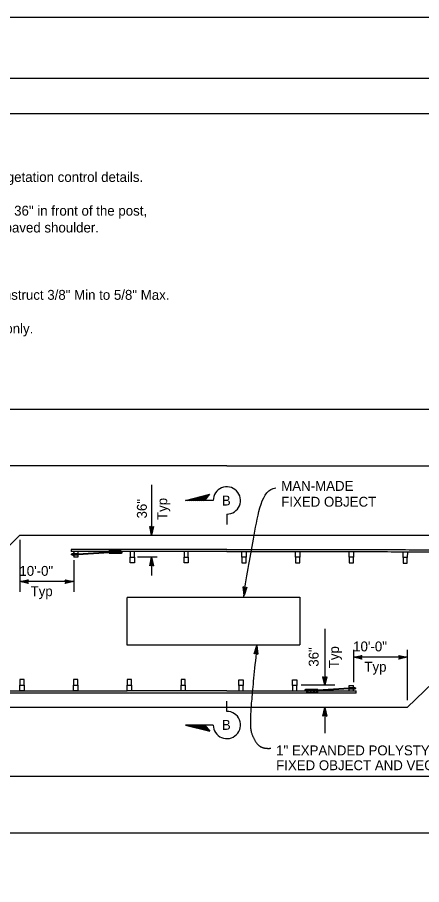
# Model space of a CAD drawing. Extents: x -893 to 867, y -474 to 712.
# Drawn here: x -551 to -266, y 99 to 712 of the extents above; entities that cross this region are included whole.
import ezdxf

# ---------------------------------------------------------------- set-up
doc = ezdxf.new("R2010")
doc.units = 0
for name, color, linetype in [('10 Sheet Format', 7, 'Continuous'), ('22 Misc Cnst Det', 7, 'Continuous'), ('56 Stage 3 Anno', 7, 'Continuous'), ('57 Undefined', 7, 'Continuous'), ('60 Nongeo Data', 7, 'Continuous')]:
    doc.layers.add(name, color=color, linetype=linetype)

msp = doc.modelspace()

# ---------------------------------------------------------------- linework, layer by layer
at = {"layer": '10 Sheet Format'}
msp.add_line((-813.45, 643.96), (811.55, 643.96), dxfattribs=at)
for points in [[(-893.45, -474.04), (866.55, -474.04), (866.55, 711.96), (-893.45, 711.96)], [(-863.43, 668.96), (836.57, 668.96), (836.57, -431.04), (-863.43, -431.04)], [(-863.43, 668.96), (836.57, 668.96), (836.57, -431.04), (-863.43, -431.04)]]:
    msp.add_lwpolyline(points, close=True, dxfattribs=at)
at = {"layer": '22 Misc Cnst Det'}
for p, q in [((-432.49, 370.57), (-415.42, 374.88)), ((-431.09, 370.57), (-415.79, 374.43)), ((-429.68, 370.56), (-416.16, 373.98)), ((-418.96, 370.54), (-415.42, 374.88)), ((-412.95, 370.53), (-432.49, 370.57)), ((-428.28, 370.56), (-416.52, 373.53)), ((-426.88, 370.56), (-416.89, 373.08)), ((-425.48, 370.55), (-417.25, 372.63)), ((-424.07, 370.55), (-417.62, 372.18)), ((-422.67, 370.55), (-417.99, 371.73)), ((-421.27, 370.55), (-418.35, 371.28)), ((-419.87, 370.54), (-418.72, 370.83)), ((-403.33, 360.86), (-403.35, 353.53)), ((-403.33, 221.41), (-403.35, 228.74)), ((-412.95, 211.74), (-432.49, 211.7)), ((-432.49, 211.7), (-415.42, 207.39)), ((-431.09, 211.7), (-415.79, 207.84)), ((-429.68, 211.71), (-416.16, 208.29)), ((-428.28, 211.71), (-416.52, 208.74)), ((-426.88, 211.71), (-416.89, 209.19)), ((-425.48, 211.72), (-417.25, 209.64)), ((-424.07, 211.72), (-417.62, 210.09)), ((-422.67, 211.72), (-417.99, 210.54)), ((-421.27, 211.73), (-418.35, 210.99)), ((-419.87, 211.73), (-418.72, 211.44)), ((-418.96, 211.73), (-415.42, 207.39))]:
    msp.add_line(p, q, dxfattribs=at)
for centre, start, end in [((-403.31, 370.51), 269.87387, 179.87437), ((-403.31, 211.76), 180.12563, 90.12613)]:
    msp.add_arc(centre, 9.64, start, end, dxfattribs=at)
at = {"layer": '56 Stage 3 Anno'}
for p, q in [((-391.88, 309.41), (-391.88, 309.41)), ((-389.22, 309.18), (-389.22, 309.18)), ((-391.08, 303.32), (-391.08, 303.32))]:
    msp.add_line(p, q, dxfattribs=at)
msp.add_lwpolyline([(-389.22, 309.18), (-391.08, 303.32), (-391.88, 309.41), (-391.54, 309.17), (-390.96, 304.7), (-389.59, 309), (-389.96, 308.82), (-390.84, 306.07), (-391.21, 308.92), (-390.87, 308.68), (-390.71, 307.45), (-390.33, 308.64), (-390.62, 308.5), (-391.88, 309.41), (-390.62, 308.5)], close=True, dxfattribs=at)
msp.add_open_spline([(-391.44, 302.25), (-389.04, 319.67), (-383.99, 342.84), (-378.78, 378.4), (-368.77, 379.39)], degree=3, dxfattribs=at)
at = {"layer": '60 Nongeo Data'}
for p, q in [((-770.59, 434.95), (-38.33, 434.95)), ((-403.41, 394.85), (-770.59, 394.85)), ((-403.41, 394.95), (-38.33, 394.95)), ((-456.41, 381.44), (-456.41, 351.4)), ((-457.74, 352.05), (-457.74, 352.05)), ((-455.07, 352.05), (-455.07, 352.05)), ((-549.66, 345.62), (-638.11, 259.26)), ((-202.52, 345.62), (-549.66, 345.62)), ((-456.41, 346.05), (-456.41, 346.05)), ((-549.49, 342.6), (-549.49, 306.01)), ((-403.41, 335.81), (-513.31, 335.81)), ((-513.31, 335.81), (-513.31, 334.32)), ((-403.41, 334.32), (-513.31, 334.32)), ((-513.14, 332.51), (-513.14, 332.11)), ((-511.77, 332.51), (-513.14, 332.51)), ((-511.77, 332.11), (-513.14, 332.11)), ((-512.55, 332.75), (-512.55, 331.87)), ((-511.77, 332.75), (-512.55, 332.75)), ((-511.77, 331.87), (-512.55, 331.87)), ((-511.77, 333.3), (-511.77, 331.33)), ((-511.45, 333.29), (-511.77, 333.3)), ((-511.77, 331.94), (-511.77, 332.68)), ((-511.45, 331.32), (-511.77, 331.33)), ((-511.45, 334.32), (-511.45, 330.33)), ((-508.55, 332.8), (-511.45, 332.8)), ((-508.55, 332.51), (-511.45, 332.51)), ((-508.56, 332.11), (-511.45, 332.11)), ((-508.55, 331.82), (-511.45, 331.82)), ((-508.46, 334.31), (-511.44, 334.31)), ((-486.37, 333.58), (-508.56, 332.11)), ((-486.37, 333.98), (-508.55, 332.51)), ((-508.46, 334.32), (-508.46, 330.33)), ((-486.37, 335.55), (-486.37, 333.19)), ((-486.37, 335.55), (-478.5, 335.55)), ((-486.37, 333.19), (-486.37, 334.37)), ((-486.37, 334.17), (-478.5, 334.18)), ((-486.37, 333.98), (-478.5, 333.98)), ((-486.37, 333.58), (-478.5, 333.58)), ((-486.37, 333.39), (-478.5, 333.39)), ((-486.37, 333.19), (-478.5, 333.19)), ((-478.5, 335.55), (-478.5, 333.19)), ((-478.5, 334.22), (-477.72, 334.22)), ((-478.5, 334.15), (-478.5, 333.41)), ((-478.5, 333.98), (-477.13, 333.98)), ((-478.5, 333.58), (-477.13, 333.58)), ((-478.5, 333.34), (-477.72, 333.34)), ((-477.72, 333.34), (-477.72, 334.22)), ((-477.13, 333.58), (-477.13, 333.98)), ((-403.41, 334.42), (-313.12, 334.42)), ((-403.4, 335.91), (-313.12, 335.91)), ((-508.46, 330.33), (-511.45, 330.33)), ((-511.45, 328.19), (-511.45, 306.01)), ((-471.52, 326.34), (-471.52, 330.33)), ((-471.52, 330.33), (-468.53, 330.33)), ((-468.53, 326.34), (-471.52, 326.34)), ((-468.53, 330.33), (-468.53, 326.34)), ((-452.51, 330.33), (-466.28, 330.33)), ((-456.41, 330.33), (-456.41, 317.44)), ((-456.41, 330.33), (-456.41, 330.33)), ((-457.75, 324.33), (-457.75, 324.33)), ((-455.08, 324.33), (-455.08, 324.33)), ((-511.45, 313.16), (-549.49, 313.16)), ((-549.49, 313.16), (-549.49, 313.16)), ((-543.49, 314.49), (-543.49, 314.49)), ((-517.45, 314.5), (-517.45, 314.5)), ((-511.45, 313.16), (-511.45, 313.16)), ((-543.49, 311.82), (-543.49, 311.82)), ((-517.45, 311.83), (-517.45, 311.83)), ((-188.49, 309.49), (-275.95, 224.06)), ((-473.61, 268.13), (-473.61, 302)), ((-403.41, 302), (-473.61, 302)), ((-403.42, 302.21), (-351.82, 302.21)), ((-351.82, 302.21), (-351.82, 268.34)), ((-334.17, 279.73), (-334.17, 239.91)), ((-403.41, 268.13), (-473.61, 268.13)), ((-403.42, 268.34), (-351.82, 268.34)), ((-382.1, 267.92), (-382.1, 267.92)), ((-313.99, 264.91), (-313.99, 242.18)), ((-275.95, 264.91), (-275.95, 229.28)), ((-384.08, 262.1), (-384.08, 262.1)), ((-381.43, 261.81), (-381.43, 261.81)), ((-275.95, 259.64), (-313.99, 259.64)), ((-313.99, 259.64), (-313.99, 259.64)), ((-307.99, 260.97), (-307.99, 260.97)), ((-307.99, 258.3), (-307.99, 258.3)), ((-281.95, 260.98), (-281.95, 260.98)), ((-281.95, 258.31), (-281.95, 258.31)), ((-275.95, 259.64), (-275.95, 259.64)), ((-335.5, 245.91), (-335.5, 245.91)), ((-332.83, 245.91), (-332.83, 245.91)), ((-327.1, 239.91), (-350.9, 239.91)), ((-334.17, 239.91), (-334.17, 239.91)), ((-316.97, 239.81), (-313.98, 239.8)), ((-316.97, 235.82), (-316.97, 239.81)), ((-313.99, 235.82), (-313.99, 239.8)), ((-624.69, 235.92), (-473.61, 235.92)), ((-624.69, 234.43), (-312.12, 234.42)), ((-403.41, 235.92), (-472.12, 235.92)), ((-403.41, 235.82), (-312.12, 235.82)), ((-346.93, 236.56), (-348.31, 236.55)), ((-348.31, 236.55), (-348.31, 236.16)), ((-346.93, 236.16), (-348.31, 236.16)), ((-347.72, 236.8), (-347.72, 235.92)), ((-346.93, 236.8), (-347.72, 236.8)), ((-346.93, 235.92), (-347.72, 235.92)), ((-346.93, 234.59), (-346.93, 236.95)), ((-339.06, 236.95), (-346.93, 236.95)), ((-339.06, 236.75), (-346.93, 236.75)), ((-346.93, 235.98), (-346.93, 236.73)), ((-339.06, 236.55), (-346.93, 236.56)), ((-339.06, 236.16), (-346.93, 236.16)), ((-339.06, 235.97), (-346.93, 235.96)), ((-339.06, 234.59), (-346.93, 234.59)), ((-339.06, 236.56), (-316.88, 238.02)), ((-339.06, 236.16), (-316.88, 237.63)), ((-339.06, 234.59), (-339.06, 236.95)), ((-339.06, 236.95), (-339.06, 235.77)), ((-316.97, 235.82), (-313.99, 235.82)), ((-316.88, 238.32), (-313.98, 238.32)), ((-316.88, 238.02), (-313.98, 238.02)), ((-316.88, 237.63), (-313.98, 237.63)), ((-316.88, 237.34), (-313.98, 237.34)), ((-313.99, 236.85), (-313.67, 236.84)), ((-313.98, 238.82), (-313.66, 238.81)), ((-313.67, 236.84), (-313.66, 238.81)), ((-313.67, 238.2), (-313.66, 237.46)), ((-313.67, 238.02), (-312.29, 238.02)), ((-313.66, 238.27), (-312.88, 238.27)), ((-313.66, 237.63), (-312.29, 237.63)), ((-313.66, 237.38), (-312.88, 237.39)), ((-312.88, 237.39), (-312.88, 238.27)), ((-312.29, 237.63), (-312.29, 238.02)), ((-312.12, 234.33), (-312.12, 235.82)), ((-275.95, 224.06), (-660.87, 224.06)), ((-334.17, 224.06), (-334.17, 205.94)), ((-334.17, 224.06), (-334.17, 224.06)), ((-335.51, 218.06), (-335.51, 218.06)), ((-332.84, 218.06), (-332.84, 218.06)), ((-38.33, 175.4), (-770.59, 175.4)), ((-770.59, 135.5), (-38.33, 135.5))]:
    msp.add_line(p, q, dxfattribs=at)
for points in [[(-455.07, 352.05), (-456.41, 346.05), (-457.74, 352.05), (-457.38, 351.84), (-456.41, 347.44), (-455.42, 351.84), (-455.78, 351.63), (-456.41, 348.81), (-457.03, 351.63), (-456.67, 351.41), (-456.4, 350.2), (-456.13, 351.42), (-456.41, 351.25), (-457.74, 352.05), (-456.41, 351.25)], [(-485.49, 335.21), (-485.92, 334.95), (-485.93, 334.96), (-485.52, 335.21)], [(-485.52, 335.21), (-485.93, 334.96), (-485.78, 335.21), (-485.78, 335.21)], [(-485.35, 334.98), (-485.78, 334.71), (-485.92, 334.95), (-485.49, 335.21)], [(-485.34, 334.96), (-485.75, 334.7), (-485.78, 334.71), (-485.35, 334.98)], [(-485.49, 334.71), (-485.49, 334.71), (-485.75, 334.7), (-485.34, 334.96)], [(-483.36, 335.21), (-483.79, 334.95), (-483.79, 334.96), (-483.39, 335.22)], [(-483.39, 335.22), (-483.79, 334.96), (-483.65, 335.21), (-483.65, 335.21)], [(-483.22, 334.97), (-483.65, 334.71), (-483.79, 334.95), (-483.36, 335.21)], [(-483.21, 334.96), (-483.62, 334.71), (-483.65, 334.71), (-483.22, 334.97)], [(-483.36, 334.7), (-483.36, 334.7), (-483.62, 334.71), (-483.21, 334.96)], [(-481.09, 334.97), (-481.52, 334.71), (-481.66, 334.95), (-481.23, 335.21)], [(-481.23, 335.21), (-481.66, 334.95), (-481.66, 334.96), (-481.26, 335.21)], [(-481.26, 335.21), (-481.66, 334.96), (-481.52, 335.21), (-481.52, 335.21)], [(-481.08, 334.96), (-481.48, 334.71), (-481.52, 334.71), (-481.09, 334.97)], [(-481.23, 334.7), (-481.23, 334.7), (-481.48, 334.71), (-481.08, 334.96)], [(-479.12, 335.21), (-479.54, 334.96), (-479.39, 335.22), (-479.39, 335.22)], [(-479.09, 335.21), (-479.53, 334.95), (-479.54, 334.96), (-479.12, 335.21)], [(-478.96, 334.98), (-479.39, 334.7), (-479.53, 334.95), (-479.09, 335.21)], [(-478.95, 334.96), (-479.36, 334.7), (-479.39, 334.7), (-478.96, 334.98)], [(-479.09, 334.71), (-479.09, 334.71), (-479.36, 334.7), (-478.95, 334.96)], [(-471.52, 330.33), (-468.53, 330.33), (-468.53, 334.31), (-471.52, 334.31)], [(-433.55, 330.33), (-430.56, 330.33), (-430.56, 334.31), (-433.55, 334.31)], [(-392.78, 334.42), (-389.79, 334.42), (-389.79, 330.43), (-392.78, 330.43)], [(-354.81, 334.42), (-351.82, 334.42), (-351.82, 330.43), (-354.81, 330.43)], [(-316.84, 334.42), (-313.85, 334.42), (-313.85, 330.43), (-316.84, 330.43)], [(-278.87, 334.24), (-275.88, 334.22), (-275.91, 330.23), (-278.9, 330.26)], [(-457.75, 324.33), (-456.41, 330.33), (-455.08, 324.33), (-455.43, 324.54), (-456.4, 328.94), (-457.39, 324.54), (-457.04, 324.75), (-456.41, 327.56), (-455.79, 324.75), (-456.14, 324.97), (-456.41, 326.18), (-456.68, 324.96), (-456.41, 325.13), (-455.08, 324.33), (-456.41, 325.13)], [(-430.56, 326.34), (-433.55, 326.34), (-433.55, 330.33), (-430.56, 330.33)], [(-389.79, 330.43), (-392.78, 330.43), (-392.78, 326.44), (-389.79, 326.44)], [(-351.82, 330.43), (-354.81, 330.43), (-354.81, 326.44), (-351.82, 326.44)], [(-313.85, 330.43), (-316.84, 330.43), (-316.84, 326.44), (-313.85, 326.44)], [(-275.91, 330.23), (-278.9, 330.26), (-278.93, 326.27), (-275.95, 326.25)], [(-543.49, 311.82), (-549.49, 313.16), (-543.49, 314.49), (-543.7, 314.13), (-548.1, 313.16), (-543.7, 312.17), (-543.91, 312.53), (-546.73, 313.16), (-543.92, 313.78), (-544.13, 313.42), (-545.35, 313.15), (-544.13, 312.88), (-544.29, 313.16), (-543.49, 314.49), (-544.29, 313.16)], [(-517.45, 314.5), (-511.45, 313.16), (-517.45, 311.83), (-517.24, 312.18), (-512.84, 313.15), (-517.24, 314.14), (-517.03, 313.79), (-514.21, 313.16), (-517.02, 312.54), (-516.81, 312.89), (-515.59, 313.16), (-516.81, 313.43), (-516.65, 313.16), (-517.45, 311.83), (-516.65, 313.16)], [(-384.08, 262.1), (-382.1, 267.92), (-381.43, 261.81), (-381.76, 262.06), (-382.25, 266.53), (-383.71, 262.27), (-383.33, 262.44), (-382.4, 265.17), (-382.09, 262.31), (-382.42, 262.56), (-382.55, 263.8), (-382.96, 262.61), (-382.66, 262.75), (-381.43, 261.81), (-382.66, 262.75)], [(-307.99, 258.3), (-313.99, 259.64), (-307.99, 260.97), (-308.2, 260.62), (-312.6, 259.64), (-308.2, 258.66), (-308.41, 259.01), (-311.22, 259.64), (-308.41, 260.26), (-308.63, 259.91), (-309.84, 259.64), (-308.62, 259.37), (-308.79, 259.64), (-307.99, 260.97), (-308.79, 259.64)], [(-281.95, 260.98), (-275.95, 259.64), (-281.95, 258.31), (-281.73, 258.67), (-277.34, 259.64), (-281.73, 260.63), (-281.52, 260.27), (-278.71, 259.64), (-281.52, 259.02), (-281.31, 259.37), (-280.09, 259.64), (-281.31, 259.92), (-281.15, 259.64), (-281.95, 258.31), (-281.15, 259.64)], [(-332.83, 245.91), (-334.17, 239.91), (-335.5, 245.91), (-335.15, 245.7), (-334.18, 241.3), (-333.19, 245.7), (-333.54, 245.49), (-334.17, 242.67), (-334.79, 245.48), (-334.44, 245.27), (-334.17, 244.05), (-333.9, 245.27), (-334.17, 245.11), (-335.5, 245.91), (-334.17, 245.11)], [(-549.51, 239.91), (-546.52, 239.91), (-546.52, 243.9), (-549.51, 243.9)], [(-546.52, 235.92), (-549.51, 235.92), (-549.51, 239.91), (-546.52, 239.91)], [(-511.58, 239.91), (-508.6, 239.91), (-508.6, 243.9), (-511.58, 243.9)], [(-508.6, 235.92), (-511.58, 235.92), (-511.58, 239.91), (-508.6, 239.91)], [(-473.61, 239.91), (-470.63, 239.91), (-470.63, 243.9), (-473.61, 243.9)], [(-470.63, 235.92), (-473.61, 235.92), (-473.61, 239.91), (-470.63, 239.91)], [(-435.64, 239.91), (-432.66, 239.91), (-432.66, 243.9), (-435.64, 243.9)], [(-432.66, 235.92), (-435.64, 235.92), (-435.64, 239.91), (-432.66, 239.91)], [(-394.87, 243.8), (-391.88, 243.8), (-391.88, 239.81), (-394.87, 239.81)], [(-391.88, 239.81), (-394.87, 239.81), (-394.87, 235.82), (-391.88, 235.82)], [(-356.9, 243.8), (-353.91, 243.8), (-353.91, 239.81), (-356.9, 239.81)], [(-353.91, 239.81), (-356.9, 239.81), (-356.9, 235.82), (-353.91, 235.82)], [(-346.34, 235.43), (-346.34, 235.43), (-346.08, 235.43), (-346.48, 235.18)], [(-346.48, 235.18), (-346.08, 235.43), (-346.05, 235.43), (-346.48, 235.16)], [(-346.48, 235.16), (-346.05, 235.43), (-345.91, 235.19), (-346.34, 234.92)], [(-346.34, 234.92), (-345.91, 235.19), (-345.9, 235.18), (-346.31, 234.93)], [(-346.31, 234.93), (-345.9, 235.18), (-346.04, 234.92), (-346.04, 234.92)], [(-344.21, 235.43), (-344.21, 235.43), (-343.95, 235.43), (-344.35, 235.18)], [(-344.35, 235.18), (-343.95, 235.43), (-343.92, 235.43), (-344.34, 235.17)], [(-344.34, 235.17), (-343.92, 235.43), (-343.77, 235.19), (-344.21, 234.92)], [(-344.21, 234.92), (-343.77, 235.19), (-343.77, 235.18), (-344.18, 234.93)], [(-344.18, 234.93), (-343.77, 235.18), (-343.92, 234.93), (-343.92, 234.93)], [(-342.07, 235.43), (-342.07, 235.43), (-341.81, 235.43), (-342.22, 235.17)], [(-342.22, 235.17), (-341.81, 235.43), (-341.78, 235.43), (-342.21, 235.17)], [(-342.21, 235.17), (-341.78, 235.43), (-341.65, 235.19), (-342.07, 234.92)], [(-342.07, 234.92), (-341.65, 235.19), (-341.64, 235.18), (-342.04, 234.92)], [(-342.04, 234.92), (-341.64, 235.18), (-341.78, 234.92), (-341.78, 234.92)], [(-339.94, 235.43), (-339.94, 235.43), (-339.68, 235.43), (-340.09, 235.18)], [(-340.09, 235.18), (-339.68, 235.43), (-339.65, 235.43), (-340.08, 235.16)], [(-340.08, 235.16), (-339.65, 235.43), (-339.51, 235.19), (-339.94, 234.93)], [(-339.94, 234.93), (-339.51, 235.19), (-339.5, 235.18), (-339.92, 234.93)], [(-339.92, 234.93), (-339.5, 235.18), (-339.65, 234.92), (-339.65, 234.92)], [(-335.51, 218.06), (-334.17, 224.06), (-332.84, 218.06), (-333.2, 218.27), (-334.17, 222.67), (-335.16, 218.27), (-334.8, 218.48), (-334.17, 221.3), (-333.55, 218.49), (-333.91, 218.7), (-334.18, 219.92), (-334.45, 218.7), (-334.17, 218.86), (-332.84, 218.06), (-334.17, 218.86)]]:
    msp.add_lwpolyline(points, close=True, dxfattribs=at)
for points in [[(-315.79, 335.91), (-235.95, 335.71), (-163.06, 333.94)], [(-315.79, 334.42), (-235.97, 334.22), (-163.1, 332.45)], [(-382.07, 267.94), (-386.18, 228.98), (-386.99, 208.68), (-384.56, 203), (-382.46, 198.51), (-377.33, 194.96), (-372.19, 195.35)]]:
    msp.add_open_spline(points, degree=2, dxfattribs=at)

# ---------------------------------------------------------------- texts
at = {"layer": '56 Stage 3 Anno'}
for rotation, p in [(359.8744, (-406.85, 366.92)), (0.1256, (-406.83, 208.35))]:
    msp.add_text('B', height=7, rotation=rotation, dxfattribs=at).set_placement(p)
at = {"layer": '57 Undefined'}
for s, p in [('See Standard Plan A77N5 for additional vegetation control details.', (-737.15, 595.61)), ('Where paved shoulder is constructed within 36" in front of the post,', (-737.15, 571.81)), ('construct vegetation control to the edge of paved shoulder.', (-737.15, 559.91)), ('Concrete over block-out material depth, construct 3/8" Min to 5/8" Max.', (-737.15, 512.31)), ('This plan for vegetation control installation only.', (-737.15, 488.51)), ('MAN-MADE', (-364.92, 377.29)), ('FIXED OBJECT', (-364.92, 366.09)), ('10\'-0"', (-549.8, 317.21)), ('Typ', (-541.87, 302.83)), ('10\'-0"', (-314.14, 263.83)), ('Typ', (-306.21, 249.45))]:
    msp.add_text(s, height=7, dxfattribs=at).set_placement(p)
for s, p in [('36"', (-459.8, 357.78)), ('Typ', (-445.42, 356.69)), ('36"', (-338.54, 253)), ('Typ', (-324.16, 251.91))]:
    msp.add_text(s, height=7, rotation=90, dxfattribs=at).set_placement(p)
at = {"layer": '60 Nongeo Data'}
for s, p in [('1" EXPANDED POLYSTYRENE BETWEEN', (-368.52, 190.34)), ('FIXED OBJECT AND VEGETATION CONTROL', (-368.52, 179.84))]:
    msp.add_text(s, height=7, dxfattribs=at).set_placement(p)

doc.saveas('drawing.dxf')
